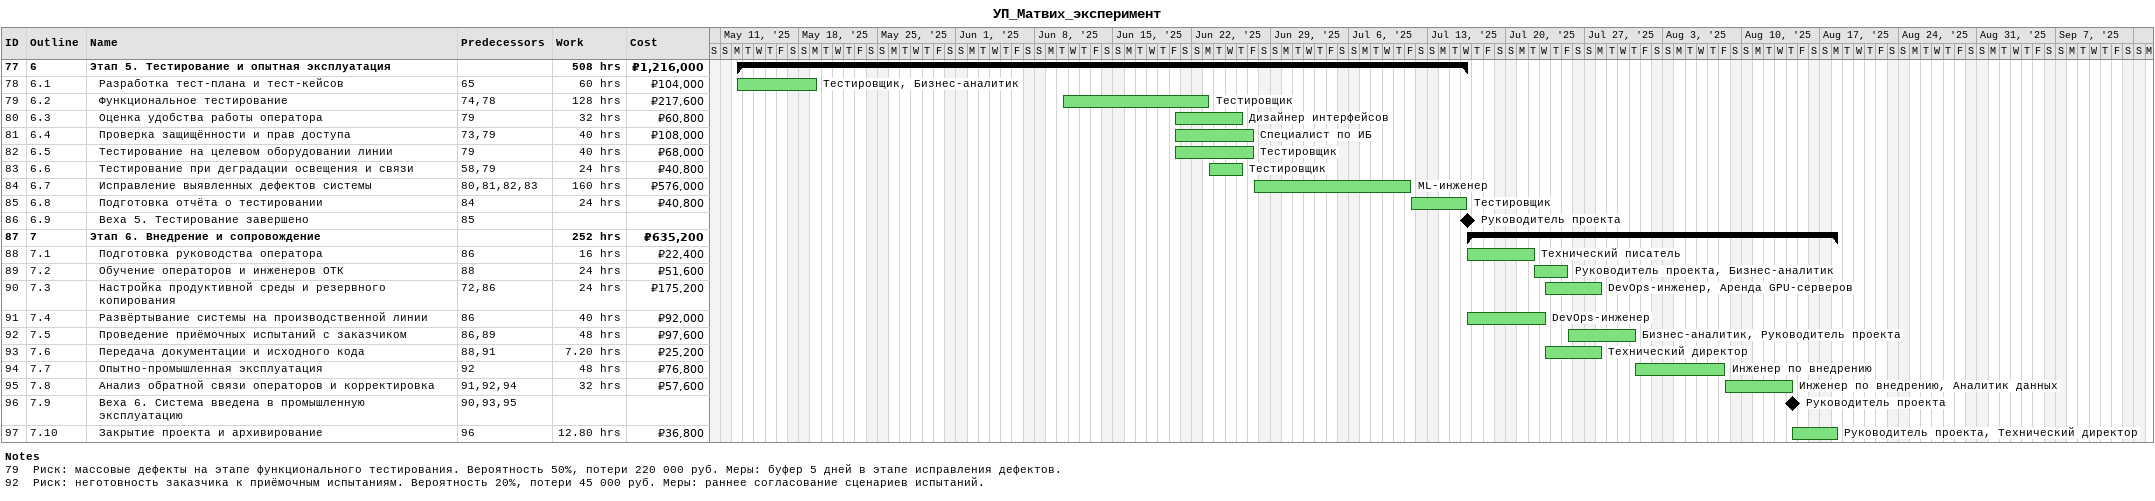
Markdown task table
УП_Матвих_эксперимент

| ID | WBS | Task | Start | Finish | Predecessors | Resources | Work (h) | Cost (₽) |
|---|---|---|---|---|---|---|---|---|
| 77 | 6 | **Этап 5. Тестирование и опытная эксплуатация** | 2025-05-12 | 2025-07-16 |  |  | 508 | 1216000 |
| 78 | 6.1 | Разработка тест-плана и тест-кейсов | 2025-05-12 | 2025-05-19 | 65 | Тестировщик, Бизнес-аналитик | 60 | 104000 |
| 79 | 6.2 | Функциональное тестирование | 2025-06-10 | 2025-06-23 | 74, 78 | Тестировщик | 128 | 217600 |
| 80 | 6.3 | Оценка удобства работы оператора | 2025-06-20 | 2025-06-26 | 79 | Дизайнер интерфейсов | 32 | 60800 |
| 81 | 6.4 | Проверка защищённости и прав доступа | 2025-06-20 | 2025-06-27 | 73, 79 | Специалист по ИБ | 40 | 108000 |
| 82 | 6.5 | Тестирование на целевом оборудовании линии | 2025-06-20 | 2025-06-27 | 79 | Тестировщик | 40 | 68000 |
| 83 | 6.6 | Тестирование при деградации освещения и связи | 2025-06-23 | 2025-06-26 | 58, 79 | Тестировщик | 24 | 40800 |
| 84 | 6.7 | Исправление выявленных дефектов системы | 2025-06-27 | 2025-07-11 | 80, 81, 82, 83 | ML-инженер | 160 | 576000 |
| 85 | 6.8 | Подготовка отчёта о тестировании | 2025-07-11 | 2025-07-16 | 84 | Тестировщик | 24 | 40800 |
| 86 | 6.9 | Веха 5. Тестирование завершено (milestone) | 2025-07-16 | 2025-07-16 | 85 | Руководитель проекта |  |  |
| 87 | 7 | **Этап 6. Внедрение и сопровождение** | 2025-07-16 | 2025-08-18 |  |  | 252 | 635200 |
| 88 | 7.1 | Подготовка руководства оператора | 2025-07-16 | 2025-07-22 | 86 | Технический писатель | 16 | 22400 |
| 89 | 7.2 | Обучение операторов и инженеров ОТК | 2025-07-22 | 2025-07-25 | 88 | Руководитель проекта, Бизнес-аналитик | 24 | 51600 |
| 90 | 7.3 | Настройка продуктивной среды и резервного копирования | 2025-07-23 | 2025-07-28 | 72, 86 | DevOps-инженер, Аренда GPU-серверов | 24 | 175200 |
| 91 | 7.4 | Развёртывание системы на производственной линии | 2025-07-16 | 2025-07-23 | 86 | DevOps-инженер | 40 | 92000 |
| 92 | 7.5 | Проведение приёмочных испытаний с заказчиком | 2025-07-25 | 2025-07-31 | 86, 89 | Бизнес-аналитик, Руководитель проекта | 48 | 97600 |
| 93 | 7.6 | Передача документации и исходного кода | 2025-07-23 | 2025-07-28 | 88, 91 | Технический директор | 7.20 | 25200 |
| 94 | 7.7 | Опытно-промышленная эксплуатация | 2025-07-31 | 2025-08-08 | 92 | Инженер по внедрению | 48 | 76800 |
| 95 | 7.8 | Анализ обратной связи операторов и корректировка | 2025-08-08 | 2025-08-14 | 91, 92, 94 | Инженер по внедрению, Аналитик данных | 32 | 57600 |
| 96 | 7.9 | Веха 6. Система введена в промышленную эксплуатацию (milestone) | 2025-08-14 | 2025-08-14 | 90, 93, 95 | Руководитель проекта |  |  |
| 97 | 7.10 | Закрытие проекта и архивирование | 2025-08-14 | 2025-08-18 | 96 | Руководитель проекта, Технический директор | 12.80 | 36800 |

Notes
- 79: Риск: массовые дефекты на этапе функционального тестирования. Вероятность 50%, потери 220 000 руб. Меры: буфер 5 дней в этапе исправления дефектов.
- 92: Риск: неготовность заказчика к приёмочным испытаниям. Вероятность 20%, потери 45 000 руб. Меры: раннее согласование сценариев испытаний.
